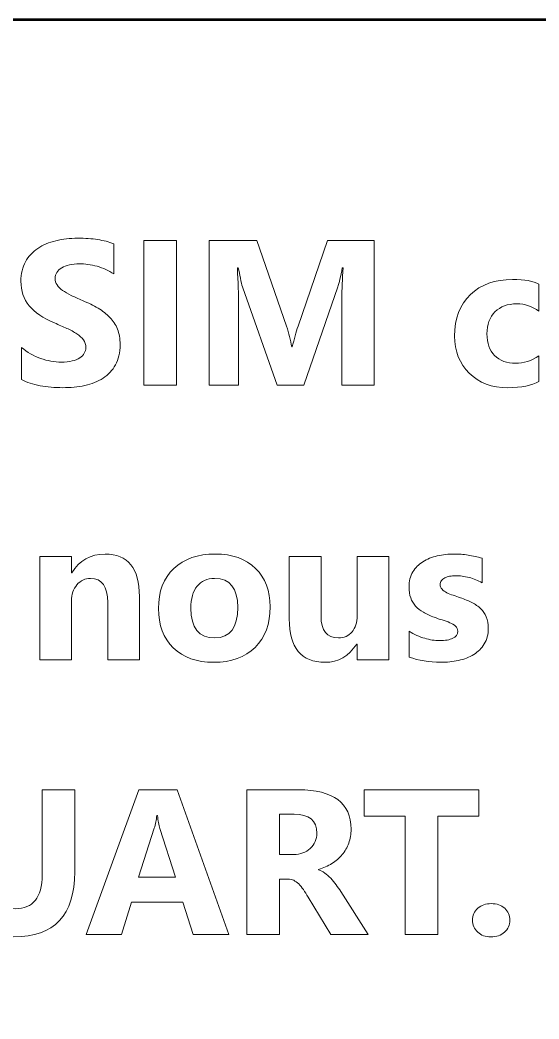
# Model space of a CAD drawing. Header units: centimetres. Extents: x -150 to 29, y -15 to 29.
# Drawn here: x -7.909 to -6.313, y -7.973 to -4.9 of the extents above; entities that cross this region are included whole.
import ezdxf

# ---------------------------------------------------------------- set-up
doc = ezdxf.new("R2010")
doc.units = ezdxf.units.CM
doc.header["$MEASUREMENT"] = 0
doc.layers.add('Layer 1', color=7, linetype='Continuous')

msp = doc.modelspace()

# ---------------------------------------------------------------- linework, layer by layer
at = {"layer": 'Layer 1', "color": 5, "lineweight": 53}
msp.add_open_spline([(-13.5, -4.9), (-13.5, -4.9), (4.5, -4.9), (4.5, -4.9), (4.5, -4.9), (4.5, -4.9), (4.5, -12.1), (4.5, -12.1), (4.5, -12.1), (4.5, -12.1), (-13.5, -12.1), (-13.5, -12.1), (-13.5, -12.1), (-13.5, -12.1), (-13.5, -4.9), (-13.5, -4.9)], degree=3, knots=[0, 0, 0, 0, 0.2, 0.2, 0.2, 0.2, 0.4, 0.4, 0.4, 0.4, 0.6, 0.6, 0.6, 0.6, 1, 1, 1, 1], dxfattribs=at)
at = {"layer": 'Layer 1', "color": 202, "lineweight": 9}
for points, knots in [([(-7.90451, -6.00632), (-7.90451, -6.00632), (-7.90451, -5.90705), (-7.90451, -5.90705), (-7.90451, -5.90705), (-7.88651, -5.92218), (-7.86693, -5.93351), (-7.84587, -5.94102), (-7.84587, -5.94102), (-7.82481, -5.94854), (-7.80354, -5.95235), (-7.78206, -5.95235), (-7.78206, -5.95235), (-7.76936, -5.95235), (-7.75835, -5.95118), (-7.74904, -5.94896), (-7.74904, -5.94896), (-7.73962, -5.94663), (-7.73179, -5.94356), (-7.72544, -5.93943), (-7.72544, -5.93943), (-7.71909, -5.93541), (-7.71443, -5.93065), (-7.71136, -5.92525), (-7.71136, -5.92525), (-7.70818, -5.91975), (-7.7067, -5.91382), (-7.7067, -5.90737), (-7.7067, -5.90737), (-7.7067, -5.89869), (-7.70914, -5.89096), (-7.71411, -5.88419), (-7.71411, -5.88419), (-7.71909, -5.87731), (-7.72586, -5.87096), (-7.73443, -5.86524), (-7.73443, -5.86524), (-7.743, -5.85942), (-7.75316, -5.85381), (-7.76502, -5.84852), (-7.76502, -5.84852), (-7.77676, -5.84313), (-7.78946, -5.83762), (-7.80312, -5.83201), (-7.80312, -5.83201), (-7.83783, -5.81762), (-7.86376, -5.79995), (-7.8808, -5.77899), (-7.8808, -5.77899), (-7.89784, -5.75814), (-7.9063, -5.73295), (-7.9063, -5.70343), (-7.9063, -5.70343), (-7.9063, -5.68025), (-7.90175, -5.66035), (-7.89244, -5.64374), (-7.89244, -5.64374), (-7.88313, -5.62701), (-7.87043, -5.61336), (-7.85445, -5.60257), (-7.85445, -5.60257), (-7.83836, -5.59188), (-7.81984, -5.58394), (-7.79878, -5.57886), (-7.79878, -5.57886), (-7.77772, -5.57378), (-7.75539, -5.57124), (-7.73179, -5.57124), (-7.73179, -5.57124), (-7.70861, -5.57124), (-7.68808, -5.57272), (-7.67019, -5.57547), (-7.67019, -5.57547), (-7.65241, -5.57822), (-7.6359, -5.58256), (-7.62077, -5.58838), (-7.62077, -5.58838), (-7.62077, -5.58838), (-7.62077, -5.68109), (-7.62077, -5.68109), (-7.62077, -5.68109), (-7.62828, -5.67591), (-7.63632, -5.67136), (-7.64511, -5.66744), (-7.64511, -5.66744), (-7.65389, -5.66353), (-7.66299, -5.66025), (-7.67231, -5.6576), (-7.67231, -5.6576), (-7.68151, -5.65506), (-7.69083, -5.65315), (-7.70004, -5.65188), (-7.70004, -5.65188), (-7.70924, -5.65072), (-7.71792, -5.65009), (-7.72618, -5.65009), (-7.72618, -5.65009), (-7.73761, -5.65009), (-7.74787, -5.65114), (-7.75719, -5.65326), (-7.75719, -5.65326), (-7.7665, -5.65548), (-7.77433, -5.65855), (-7.78079, -5.66247), (-7.78079, -5.66247), (-7.78714, -5.66638), (-7.79211, -5.67104), (-7.79571, -5.67654), (-7.79571, -5.67654), (-7.7992, -5.68205), (-7.80089, -5.68819), (-7.80089, -5.69496), (-7.80089, -5.69496), (-7.80089, -5.70247), (-7.79899, -5.70914), (-7.79507, -5.71496), (-7.79507, -5.71496), (-7.79116, -5.72089), (-7.78555, -5.7265), (-7.77825, -5.73179), (-7.77825, -5.73179), (-7.77105, -5.73697), (-7.76227, -5.74216), (-7.75189, -5.74724), (-7.75189, -5.74724), (-7.74163, -5.75232), (-7.72988, -5.75751), (-7.71686, -5.7629), (-7.71686, -5.7629), (-7.69908, -5.77031), (-7.68321, -5.77825), (-7.66903, -5.78661), (-7.66903, -5.78661), (-7.65484, -5.79497), (-7.64267, -5.8045), (-7.63262, -5.81497), (-7.63262, -5.81497), (-7.62246, -5.82556), (-7.61473, -5.83762), (-7.60934, -5.85117), (-7.60934, -5.85117), (-7.60394, -5.86461), (-7.60129, -5.88038), (-7.60129, -5.89837), (-7.60129, -5.89837), (-7.60129, -5.92324), (-7.60595, -5.94398), (-7.61537, -5.96092), (-7.61537, -5.96092), (-7.62479, -5.97775), (-7.63749, -5.9914), (-7.65368, -6.00177), (-7.65368, -6.00177), (-7.66977, -6.01225), (-7.6885, -6.01976), (-7.70988, -6.02431), (-7.70988, -6.02431), (-7.73136, -6.02886), (-7.7539, -6.03109), (-7.77772, -6.03109), (-7.77772, -6.03109), (-7.80206, -6.03109), (-7.82524, -6.02908), (-7.84725, -6.02495), (-7.84725, -6.02495), (-7.86926, -6.02082), (-7.88842, -6.01458), (-7.90451, -6.00632)], [0, 0, 0, 0, 0.0232558, 0.0232558, 0.0232558, 0.0232558, 0.0465116, 0.0465116, 0.0465116, 0.0465116, 0.0697674, 0.0697674, 0.0697674, 0.0697674, 0.0930233, 0.0930233, 0.0930233, 0.0930233, 0.1162791, 0.1162791, 0.1162791, 0.1162791, 0.1395349, 0.1395349, 0.1395349, 0.1395349, 0.1627907, 0.1627907, 0.1627907, 0.1627907, 0.1860465, 0.1860465, 0.1860465, 0.1860465, 0.2093023, 0.2093023, 0.2093023, 0.2093023, 0.2325581, 0.2325581, 0.2325581, 0.2325581, 0.255814, 0.255814, 0.255814, 0.255814, 0.2790698, 0.2790698, 0.2790698, 0.2790698, 0.3023256, 0.3023256, 0.3023256, 0.3023256, 0.3255814, 0.3255814, 0.3255814, 0.3255814, 0.3488372, 0.3488372, 0.3488372, 0.3488372, 0.372093, 0.372093, 0.372093, 0.372093, 0.3953488, 0.3953488, 0.3953488, 0.3953488, 0.4186047, 0.4186047, 0.4186047, 0.4186047, 0.4418605, 0.4418605, 0.4418605, 0.4418605, 0.4651163, 0.4651163, 0.4651163, 0.4651163, 0.4883721, 0.4883721, 0.4883721, 0.4883721, 0.5116279, 0.5116279, 0.5116279, 0.5116279, 0.5348837, 0.5348837, 0.5348837, 0.5348837, 0.5581395, 0.5581395, 0.5581395, 0.5581395, 0.5813953, 0.5813953, 0.5813953, 0.5813953, 0.6046512, 0.6046512, 0.6046512, 0.6046512, 0.627907, 0.627907, 0.627907, 0.627907, 0.6511628, 0.6511628, 0.6511628, 0.6511628, 0.6744186, 0.6744186, 0.6744186, 0.6744186, 0.6976744, 0.6976744, 0.6976744, 0.6976744, 0.7209302, 0.7209302, 0.7209302, 0.7209302, 0.744186, 0.744186, 0.744186, 0.744186, 0.7674419, 0.7674419, 0.7674419, 0.7674419, 0.7906977, 0.7906977, 0.7906977, 0.7906977, 0.8139535, 0.8139535, 0.8139535, 0.8139535, 0.8372093, 0.8372093, 0.8372093, 0.8372093, 0.8604651, 0.8604651, 0.8604651, 0.8604651, 0.8837209, 0.8837209, 0.8837209, 0.8837209, 0.9069767, 0.9069767, 0.9069767, 0.9069767, 0.9302326, 0.9302326, 0.9302326, 0.9302326, 0.9534884, 0.9534884, 0.9534884, 0.9534884, 1, 1, 1, 1]), ([(-7.42794, -6.02336), (-7.42794, -6.02336), (-7.52816, -6.02336), (-7.52816, -6.02336), (-7.52816, -6.02336), (-7.52816, -6.02336), (-7.52816, -5.57875), (-7.52816, -5.57875), (-7.52816, -5.57875), (-7.52816, -5.57875), (-7.42794, -5.57875), (-7.42794, -5.57875), (-7.42794, -5.57875), (-7.42794, -5.57875), (-7.42794, -6.02336), (-7.42794, -6.02336)], [0, 0, 0, 0, 0.2, 0.2, 0.2, 0.2, 0.4, 0.4, 0.4, 0.4, 0.6, 0.6, 0.6, 0.6, 1, 1, 1, 1]), ([(-6.82024, -6.02336), (-6.82024, -6.02336), (-6.91919, -6.02336), (-6.91919, -6.02336), (-6.91919, -6.02336), (-6.91919, -6.02336), (-6.91919, -5.75729), (-6.91919, -5.75729), (-6.91919, -5.75729), (-6.91919, -5.72861), (-6.91792, -5.69686), (-6.91549, -5.66215), (-6.91549, -5.66215), (-6.91549, -5.66215), (-6.91792, -5.66215), (-6.91792, -5.66215), (-6.91792, -5.66215), (-6.92311, -5.68946), (-6.92777, -5.70903), (-6.93189, -5.7211), (-6.93189, -5.7211), (-6.93189, -5.7211), (-7.03603, -6.02336), (-7.03603, -6.02336), (-7.03603, -6.02336), (-7.03603, -6.02336), (-7.11795, -6.02336), (-7.11795, -6.02336), (-7.11795, -6.02336), (-7.11795, -6.02336), (-7.22399, -5.72417), (-7.22399, -5.72417), (-7.22399, -5.72417), (-7.22685, -5.71613), (-7.23151, -5.69538), (-7.23796, -5.66215), (-7.23796, -5.66215), (-7.23796, -5.66215), (-7.24072, -5.66215), (-7.24072, -5.66215), (-7.24072, -5.66215), (-7.23807, -5.70597), (-7.23669, -5.74438), (-7.23669, -5.77751), (-7.23669, -5.77751), (-7.23669, -5.77751), (-7.23669, -6.02336), (-7.23669, -6.02336), (-7.23669, -6.02336), (-7.23669, -6.02336), (-7.32697, -6.02336), (-7.32697, -6.02336), (-7.32697, -6.02336), (-7.32697, -6.02336), (-7.32697, -5.57875), (-7.32697, -5.57875), (-7.32697, -5.57875), (-7.32697, -5.57875), (-7.18028, -5.57875), (-7.18028, -5.57875), (-7.18028, -5.57875), (-7.18028, -5.57875), (-7.08937, -5.84228), (-7.08937, -5.84228), (-7.08937, -5.84228), (-7.08218, -5.86334), (-7.07689, -5.88451), (-7.0736, -5.90588), (-7.0736, -5.90588), (-7.0736, -5.90588), (-7.0717, -5.90588), (-7.0717, -5.90588), (-7.0717, -5.90588), (-7.0662, -5.88123), (-7.06027, -5.85985), (-7.05403, -5.84164), (-7.05403, -5.84164), (-7.05403, -5.84164), (-6.96322, -5.57875), (-6.96322, -5.57875), (-6.96322, -5.57875), (-6.96322, -5.57875), (-6.82024, -5.57875), (-6.82024, -5.57875), (-6.82024, -5.57875), (-6.82024, -5.57875), (-6.82024, -6.02336), (-6.82024, -6.02336)], [0, 0, 0, 0, 0.0434783, 0.0434783, 0.0434783, 0.0434783, 0.0869565, 0.0869565, 0.0869565, 0.0869565, 0.1304348, 0.1304348, 0.1304348, 0.1304348, 0.173913, 0.173913, 0.173913, 0.173913, 0.2173913, 0.2173913, 0.2173913, 0.2173913, 0.2608696, 0.2608696, 0.2608696, 0.2608696, 0.3043478, 0.3043478, 0.3043478, 0.3043478, 0.3478261, 0.3478261, 0.3478261, 0.3478261, 0.3913043, 0.3913043, 0.3913043, 0.3913043, 0.4347826, 0.4347826, 0.4347826, 0.4347826, 0.4782609, 0.4782609, 0.4782609, 0.4782609, 0.5217391, 0.5217391, 0.5217391, 0.5217391, 0.5652174, 0.5652174, 0.5652174, 0.5652174, 0.6086957, 0.6086957, 0.6086957, 0.6086957, 0.6521739, 0.6521739, 0.6521739, 0.6521739, 0.6956522, 0.6956522, 0.6956522, 0.6956522, 0.7391304, 0.7391304, 0.7391304, 0.7391304, 0.7826087, 0.7826087, 0.7826087, 0.7826087, 0.826087, 0.826087, 0.826087, 0.826087, 0.8695652, 0.8695652, 0.8695652, 0.8695652, 0.9130435, 0.9130435, 0.9130435, 0.9130435, 1, 1, 1, 1]), ([(-6.31309, -6.01193), (-6.3352, -6.02474), (-6.36717, -6.03109), (-6.40886, -6.03109), (-6.40886, -6.03109), (-6.45765, -6.03109), (-6.49713, -6.01637), (-6.52729, -5.98674), (-6.52729, -5.98674), (-6.55745, -5.95721), (-6.57259, -5.91911), (-6.57259, -5.87234), (-6.57259, -5.87234), (-6.57259, -5.81836), (-6.5564, -5.77592), (-6.52412, -5.74481), (-6.52412, -5.74481), (-6.49173, -5.71369), (-6.44845, -5.69813), (-6.39426, -5.69813), (-6.39426, -5.69813), (-6.3569, -5.69813), (-6.32981, -5.70311), (-6.31309, -5.71295), (-6.31309, -5.71295), (-6.31309, -5.71295), (-6.31309, -5.79614), (-6.31309, -5.79614), (-6.31309, -5.79614), (-6.33351, -5.78079), (-6.35637, -5.77317), (-6.38156, -5.77317), (-6.38156, -5.77317), (-6.40971, -5.77317), (-6.43194, -5.78132), (-6.44845, -5.79783), (-6.44845, -5.79783), (-6.46485, -5.81423), (-6.47311, -5.83688), (-6.47311, -5.86588), (-6.47311, -5.86588), (-6.47311, -5.89393), (-6.46517, -5.91604), (-6.4495, -5.93203), (-6.4495, -5.93203), (-6.43384, -5.94811), (-6.41215, -5.95605), (-6.38473, -5.95605), (-6.38473, -5.95605), (-6.36029, -5.95605), (-6.33647, -5.94843), (-6.31309, -5.93308), (-6.31309, -5.93308), (-6.31309, -5.93308), (-6.31309, -6.01193), (-6.31309, -6.01193)], [0, 0, 0, 0, 0.0666667, 0.0666667, 0.0666667, 0.0666667, 0.1333333, 0.1333333, 0.1333333, 0.1333333, 0.2, 0.2, 0.2, 0.2, 0.2666667, 0.2666667, 0.2666667, 0.2666667, 0.3333333, 0.3333333, 0.3333333, 0.3333333, 0.4, 0.4, 0.4, 0.4, 0.4666667, 0.4666667, 0.4666667, 0.4666667, 0.5333333, 0.5333333, 0.5333333, 0.5333333, 0.6, 0.6, 0.6, 0.6, 0.6666667, 0.6666667, 0.6666667, 0.6666667, 0.7333333, 0.7333333, 0.7333333, 0.7333333, 0.8, 0.8, 0.8, 0.8, 0.8666667, 0.8666667, 0.8666667, 0.8666667, 1, 1, 1, 1]), ([(-7.54183, -6.86802), (-7.54183, -6.86802), (-7.63951, -6.86802), (-7.63951, -6.86802), (-7.63951, -6.86802), (-7.63951, -6.86802), (-7.63951, -6.6916), (-7.63951, -6.6916), (-7.63951, -6.6916), (-7.63951, -6.64238), (-7.65708, -6.61783), (-7.69221, -6.61783), (-7.69221, -6.61783), (-7.70915, -6.61783), (-7.72312, -6.62429), (-7.73402, -6.6373), (-7.73402, -6.6373), (-7.74503, -6.65032), (-7.75053, -6.66694), (-7.75053, -6.68694), (-7.75053, -6.68694), (-7.75053, -6.68694), (-7.75053, -6.86802), (-7.75053, -6.86802), (-7.75053, -6.86802), (-7.75053, -6.86802), (-7.84842, -6.86802), (-7.84842, -6.86802), (-7.84842, -6.86802), (-7.84842, -6.86802), (-7.84842, -6.55052), (-7.84842, -6.55052), (-7.84842, -6.55052), (-7.84842, -6.55052), (-7.75053, -6.55052), (-7.75053, -6.55052), (-7.75053, -6.55052), (-7.75053, -6.55052), (-7.75053, -6.60079), (-7.75053, -6.60079), (-7.75053, -6.60079), (-7.75053, -6.60079), (-7.74926, -6.60079), (-7.74926, -6.60079), (-7.74926, -6.60079), (-7.72587, -6.56206), (-7.6919, -6.54279), (-7.64724, -6.54279), (-7.64724, -6.54279), (-7.57696, -6.54279), (-7.54183, -6.5864), (-7.54183, -6.6736), (-7.54183, -6.6736), (-7.54183, -6.6736), (-7.54183, -6.86802), (-7.54183, -6.86802)], [0, 0, 0, 0, 0.0666667, 0.0666667, 0.0666667, 0.0666667, 0.1333333, 0.1333333, 0.1333333, 0.1333333, 0.2, 0.2, 0.2, 0.2, 0.2666667, 0.2666667, 0.2666667, 0.2666667, 0.3333333, 0.3333333, 0.3333333, 0.3333333, 0.4, 0.4, 0.4, 0.4, 0.4666667, 0.4666667, 0.4666667, 0.4666667, 0.5333333, 0.5333333, 0.5333333, 0.5333333, 0.6, 0.6, 0.6, 0.6, 0.6666667, 0.6666667, 0.6666667, 0.6666667, 0.7333333, 0.7333333, 0.7333333, 0.7333333, 0.8, 0.8, 0.8, 0.8, 0.8666667, 0.8666667, 0.8666667, 0.8666667, 1, 1, 1, 1]), ([(-7.31301, -6.87575), (-7.36593, -6.87575), (-7.40752, -6.86093), (-7.43779, -6.8313), (-7.43779, -6.8313), (-7.46805, -6.80166), (-7.48319, -6.76134), (-7.48319, -6.71054), (-7.48319, -6.71054), (-7.48319, -6.65805), (-7.46753, -6.61688), (-7.43609, -6.58724), (-7.43609, -6.58724), (-7.40466, -6.55761), (-7.36212, -6.54279), (-7.30867, -6.54279), (-7.30867, -6.54279), (-7.25596, -6.54279), (-7.21458, -6.55761), (-7.18463, -6.58724), (-7.18463, -6.58724), (-7.15468, -6.61688), (-7.13965, -6.65614), (-7.13965, -6.70493), (-7.13965, -6.70493), (-7.13965, -6.75764), (-7.15511, -6.79933), (-7.18601, -6.82992), (-7.18601, -6.82992), (-7.21691, -6.86051), (-7.25925, -6.87575), (-7.31301, -6.87575)], [0, 0, 0, 0, 0.1111111, 0.1111111, 0.1111111, 0.1111111, 0.2222222, 0.2222222, 0.2222222, 0.2222222, 0.3333333, 0.3333333, 0.3333333, 0.3333333, 0.4444444, 0.4444444, 0.4444444, 0.4444444, 0.5555556, 0.5555556, 0.5555556, 0.5555556, 0.6666667, 0.6666667, 0.6666667, 0.6666667, 0.7777778, 0.7777778, 0.7777778, 0.7777778, 1, 1, 1, 1]), ([(-6.71271, -6.85966), (-6.71271, -6.85966), (-6.71271, -6.78028), (-6.71271, -6.78028), (-6.71271, -6.78028), (-6.69652, -6.79002), (-6.68043, -6.79722), (-6.66445, -6.80198), (-6.66445, -6.80198), (-6.64847, -6.80674), (-6.63334, -6.80907), (-6.61905, -6.80907), (-6.61905, -6.80907), (-6.60169, -6.80907), (-6.58794, -6.80674), (-6.57799, -6.80198), (-6.57799, -6.80198), (-6.56793, -6.79722), (-6.56296, -6.79002), (-6.56296, -6.78028), (-6.56296, -6.78028), (-6.56296, -6.77404), (-6.56518, -6.76885), (-6.56973, -6.76473), (-6.56973, -6.76473), (-6.57428, -6.7606), (-6.5801, -6.757), (-6.5873, -6.75393), (-6.5873, -6.75393), (-6.59439, -6.75086), (-6.60222, -6.748), (-6.61069, -6.74557), (-6.61069, -6.74557), (-6.61916, -6.74303), (-6.62731, -6.74028), (-6.63514, -6.73721), (-6.63514, -6.73721), (-6.64773, -6.73245), (-6.65884, -6.72726), (-6.66848, -6.72186), (-6.66848, -6.72186), (-6.67811, -6.71636), (-6.68615, -6.71001), (-6.69271, -6.70271), (-6.69271, -6.70271), (-6.69917, -6.69551), (-6.70414, -6.68715), (-6.70753, -6.67763), (-6.70753, -6.67763), (-6.71091, -6.6681), (-6.71271, -6.65688), (-6.71271, -6.64386), (-6.71271, -6.64386), (-6.71271, -6.62608), (-6.7088, -6.61074), (-6.70107, -6.59793), (-6.70107, -6.59793), (-6.69335, -6.58513), (-6.68297, -6.57465), (-6.67006, -6.5665), (-6.67006, -6.5665), (-6.65715, -6.55835), (-6.64233, -6.55232), (-6.62572, -6.54851), (-6.62572, -6.54851), (-6.6091, -6.5447), (-6.59175, -6.54279), (-6.57375, -6.54279), (-6.57375, -6.54279), (-6.55968, -6.54279), (-6.5455, -6.54385), (-6.531, -6.54607), (-6.531, -6.54607), (-6.5165, -6.54819), (-6.50221, -6.55137), (-6.48814, -6.55549), (-6.48814, -6.55549), (-6.48814, -6.55549), (-6.48814, -6.63116), (-6.48814, -6.63116), (-6.48814, -6.63116), (-6.50062, -6.62386), (-6.51385, -6.61846), (-6.52803, -6.61487), (-6.52803, -6.61487), (-6.54222, -6.61127), (-6.55608, -6.60947), (-6.56973, -6.60947), (-6.56973, -6.60947), (-6.57619, -6.60947), (-6.58222, -6.61), (-6.58783, -6.61116), (-6.58783, -6.61116), (-6.59355, -6.61222), (-6.59863, -6.61391), (-6.60296, -6.61614), (-6.60296, -6.61614), (-6.6073, -6.61825), (-6.61069, -6.621), (-6.61312, -6.6245), (-6.61312, -6.6245), (-6.61566, -6.62788), (-6.61683, -6.6318), (-6.61683, -6.63614), (-6.61683, -6.63614), (-6.61683, -6.64185), (-6.61503, -6.64683), (-6.61133, -6.65096), (-6.61133, -6.65096), (-6.60752, -6.65508), (-6.60275, -6.65868), (-6.59672, -6.66164), (-6.59672, -6.66164), (-6.59069, -6.66471), (-6.58402, -6.66736), (-6.57672, -6.66969), (-6.57672, -6.66969), (-6.56942, -6.67212), (-6.56211, -6.67456), (-6.55481, -6.67699), (-6.55481, -6.67699), (-6.54179, -6.68154), (-6.53005, -6.68652), (-6.51946, -6.69191), (-6.51946, -6.69191), (-6.50898, -6.69731), (-6.49988, -6.70355), (-6.49237, -6.71086), (-6.49237, -6.71086), (-6.48485, -6.71805), (-6.47903, -6.72652), (-6.47501, -6.73626), (-6.47501, -6.73626), (-6.47099, -6.74599), (-6.46898, -6.75753), (-6.46898, -6.77097), (-6.46898, -6.77097), (-6.46898, -6.78981), (-6.473, -6.8059), (-6.48126, -6.81923), (-6.48126, -6.81923), (-6.48941, -6.83257), (-6.5002, -6.84336), (-6.51375, -6.85172), (-6.51375, -6.85172), (-6.52729, -6.86008), (-6.54296, -6.86622), (-6.56063, -6.87003), (-6.56063, -6.87003), (-6.57831, -6.87384), (-6.59661, -6.87575), (-6.61566, -6.87575), (-6.61566, -6.87575), (-6.65059, -6.87575), (-6.68287, -6.87035), (-6.71271, -6.85966)], [0, 0, 0, 0, 0.025, 0.025, 0.025, 0.025, 0.05, 0.05, 0.05, 0.05, 0.075, 0.075, 0.075, 0.075, 0.1, 0.1, 0.1, 0.1, 0.125, 0.125, 0.125, 0.125, 0.15, 0.15, 0.15, 0.15, 0.175, 0.175, 0.175, 0.175, 0.2, 0.2, 0.2, 0.2, 0.225, 0.225, 0.225, 0.225, 0.25, 0.25, 0.25, 0.25, 0.275, 0.275, 0.275, 0.275, 0.3, 0.3, 0.3, 0.3, 0.325, 0.325, 0.325, 0.325, 0.35, 0.35, 0.35, 0.35, 0.375, 0.375, 0.375, 0.375, 0.4, 0.4, 0.4, 0.4, 0.425, 0.425, 0.425, 0.425, 0.45, 0.45, 0.45, 0.45, 0.475, 0.475, 0.475, 0.475, 0.5, 0.5, 0.5, 0.5, 0.525, 0.525, 0.525, 0.525, 0.55, 0.55, 0.55, 0.55, 0.575, 0.575, 0.575, 0.575, 0.6, 0.6, 0.6, 0.6, 0.625, 0.625, 0.625, 0.625, 0.65, 0.65, 0.65, 0.65, 0.675, 0.675, 0.675, 0.675, 0.7, 0.7, 0.7, 0.7, 0.725, 0.725, 0.725, 0.725, 0.75, 0.75, 0.75, 0.75, 0.775, 0.775, 0.775, 0.775, 0.8, 0.8, 0.8, 0.8, 0.825, 0.825, 0.825, 0.825, 0.85, 0.85, 0.85, 0.85, 0.875, 0.875, 0.875, 0.875, 0.9, 0.9, 0.9, 0.9, 0.925, 0.925, 0.925, 0.925, 0.95, 0.95, 0.95, 0.95, 1, 1, 1, 1]), ([(-6.77442, -6.86802), (-6.77442, -6.86802), (-6.8721, -6.86802), (-6.8721, -6.86802), (-6.8721, -6.86802), (-6.8721, -6.86802), (-6.8721, -6.81965), (-6.8721, -6.81965), (-6.8721, -6.81965), (-6.8721, -6.81965), (-6.87359, -6.81965), (-6.87359, -6.81965), (-6.87359, -6.81965), (-6.89782, -6.85701), (-6.9301, -6.87575), (-6.97063, -6.87575), (-6.97063, -6.87575), (-7.04429, -6.87575), (-7.08102, -6.83119), (-7.08102, -6.74208), (-7.08102, -6.74208), (-7.08102, -6.74208), (-7.08102, -6.55052), (-7.08102, -6.55052), (-7.08102, -6.55052), (-7.08102, -6.55052), (-6.98333, -6.55052), (-6.98333, -6.55052), (-6.98333, -6.55052), (-6.98333, -6.55052), (-6.98333, -6.7334), (-6.98333, -6.7334), (-6.98333, -6.7334), (-6.98333, -6.77827), (-6.96555, -6.80071), (-6.92999, -6.80071), (-6.92999, -6.80071), (-6.91243, -6.80071), (-6.89846, -6.79457), (-6.88787, -6.78229), (-6.88787, -6.78229), (-6.87729, -6.77002), (-6.8721, -6.7533), (-6.8721, -6.73224), (-6.8721, -6.73224), (-6.8721, -6.73224), (-6.8721, -6.55052), (-6.8721, -6.55052), (-6.8721, -6.55052), (-6.8721, -6.55052), (-6.77442, -6.55052), (-6.77442, -6.55052), (-6.77442, -6.55052), (-6.77442, -6.55052), (-6.77442, -6.86802), (-6.77442, -6.86802)], [0, 0, 0, 0, 0.0666667, 0.0666667, 0.0666667, 0.0666667, 0.1333333, 0.1333333, 0.1333333, 0.1333333, 0.2, 0.2, 0.2, 0.2, 0.2666667, 0.2666667, 0.2666667, 0.2666667, 0.3333333, 0.3333333, 0.3333333, 0.3333333, 0.4, 0.4, 0.4, 0.4, 0.4666667, 0.4666667, 0.4666667, 0.4666667, 0.5333333, 0.5333333, 0.5333333, 0.5333333, 0.6, 0.6, 0.6, 0.6, 0.6666667, 0.6666667, 0.6666667, 0.6666667, 0.7333333, 0.7333333, 0.7333333, 0.7333333, 0.8, 0.8, 0.8, 0.8, 0.8666667, 0.8666667, 0.8666667, 0.8666667, 1, 1, 1, 1]), ([(-7.31047, -6.61783), (-7.33365, -6.61783), (-7.35164, -6.62577), (-7.36444, -6.64164), (-7.36444, -6.64164), (-7.37725, -6.65762), (-7.38371, -6.68017), (-7.38371, -6.70927), (-7.38371, -6.70927), (-7.38371, -6.77023), (-7.35905, -6.80071), (-7.30983, -6.80071), (-7.30983, -6.80071), (-7.26295, -6.80071), (-7.23945, -6.76938), (-7.23945, -6.70684), (-7.23945, -6.70684), (-7.23945, -6.64746), (-7.26316, -6.61783), (-7.31047, -6.61783)], [0, 0, 0, 0, 0.1666667, 0.1666667, 0.1666667, 0.1666667, 0.3333333, 0.3333333, 0.3333333, 0.3333333, 0.5, 0.5, 0.5, 0.5, 0.6666667, 0.6666667, 0.6666667, 0.6666667, 1, 1, 1, 1]), ([(-7.741, -7.52017), (-7.741, -7.65362), (-7.80323, -7.72041), (-7.92758, -7.72041), (-7.92758, -7.72041), (-8.04834, -7.72041), (-8.10867, -7.65521), (-8.10867, -7.52483), (-8.10867, -7.52483), (-8.10867, -7.52483), (-8.10867, -7.26807), (-8.10867, -7.26807), (-8.10867, -7.26807), (-8.10867, -7.26807), (-8.00823, -7.26807), (-8.00823, -7.26807), (-8.00823, -7.26807), (-8.00823, -7.26807), (-8.00823, -7.52599), (-8.00823, -7.52599), (-8.00823, -7.52599), (-8.00823, -7.59796), (-7.98008, -7.63394), (-7.92388, -7.63394), (-7.92388, -7.63394), (-7.86874, -7.63394), (-7.84112, -7.59923), (-7.84112, -7.52969), (-7.84112, -7.52969), (-7.84112, -7.52969), (-7.84112, -7.26807), (-7.84112, -7.26807), (-7.84112, -7.26807), (-7.84112, -7.26807), (-7.741, -7.26807), (-7.741, -7.26807), (-7.741, -7.26807), (-7.741, -7.26807), (-7.741, -7.52017), (-7.741, -7.52017)], [0, 0, 0, 0, 0.0909091, 0.0909091, 0.0909091, 0.0909091, 0.1818182, 0.1818182, 0.1818182, 0.1818182, 0.2727273, 0.2727273, 0.2727273, 0.2727273, 0.3636364, 0.3636364, 0.3636364, 0.3636364, 0.4545455, 0.4545455, 0.4545455, 0.4545455, 0.5454545, 0.5454545, 0.5454545, 0.5454545, 0.6363636, 0.6363636, 0.6363636, 0.6363636, 0.7272727, 0.7272727, 0.7272727, 0.7272727, 0.8181818, 0.8181818, 0.8181818, 0.8181818, 1, 1, 1, 1]), ([(-7.26719, -7.71268), (-7.26719, -7.71268), (-7.3763, -7.71268), (-7.3763, -7.71268), (-7.3763, -7.71268), (-7.3763, -7.71268), (-7.40794, -7.61373), (-7.40794, -7.61373), (-7.40794, -7.61373), (-7.40794, -7.61373), (-7.56606, -7.61373), (-7.56606, -7.61373), (-7.56606, -7.61373), (-7.56606, -7.61373), (-7.59739, -7.71268), (-7.59739, -7.71268), (-7.59739, -7.71268), (-7.59739, -7.71268), (-7.70597, -7.71268), (-7.70597, -7.71268), (-7.70597, -7.71268), (-7.70597, -7.71268), (-7.54405, -7.26807), (-7.54405, -7.26807), (-7.54405, -7.26807), (-7.54405, -7.26807), (-7.4253, -7.26807), (-7.4253, -7.26807), (-7.4253, -7.26807), (-7.4253, -7.26807), (-7.26719, -7.71268), (-7.26719, -7.71268)], [0, 0, 0, 0, 0.1111111, 0.1111111, 0.1111111, 0.1111111, 0.2222222, 0.2222222, 0.2222222, 0.2222222, 0.3333333, 0.3333333, 0.3333333, 0.3333333, 0.4444444, 0.4444444, 0.4444444, 0.4444444, 0.5555556, 0.5555556, 0.5555556, 0.5555556, 0.6666667, 0.6666667, 0.6666667, 0.6666667, 0.7777778, 0.7777778, 0.7777778, 0.7777778, 1, 1, 1, 1]), ([(-6.83867, -7.71268), (-6.83867, -7.71268), (-6.95371, -7.71268), (-6.95371, -7.71268), (-6.95371, -7.71268), (-6.95371, -7.71268), (-7.02282, -7.59827), (-7.02282, -7.59827), (-7.02282, -7.59827), (-7.028, -7.5896), (-7.03298, -7.58187), (-7.03774, -7.57499), (-7.03774, -7.57499), (-7.0425, -7.56822), (-7.04726, -7.5624), (-7.05213, -7.55753), (-7.05213, -7.55753), (-7.057, -7.55266), (-7.06208, -7.54896), (-7.06737, -7.54631), (-7.06737, -7.54631), (-7.07266, -7.54377), (-7.07838, -7.5425), (-7.08452, -7.5425), (-7.08452, -7.5425), (-7.08452, -7.5425), (-7.11151, -7.5425), (-7.11151, -7.5425), (-7.11151, -7.5425), (-7.11151, -7.5425), (-7.11151, -7.71268), (-7.11151, -7.71268), (-7.11151, -7.71268), (-7.11151, -7.71268), (-7.21173, -7.71268), (-7.21173, -7.71268), (-7.21173, -7.71268), (-7.21173, -7.71268), (-7.21173, -7.26807), (-7.21173, -7.26807), (-7.21173, -7.26807), (-7.21173, -7.26807), (-7.05298, -7.26807), (-7.05298, -7.26807), (-7.05298, -7.26807), (-6.94503, -7.26807), (-6.89105, -7.3084), (-6.89105, -7.38894), (-6.89105, -7.38894), (-6.89105, -7.40449), (-6.89349, -7.41878), (-6.89825, -7.4319), (-6.89825, -7.4319), (-6.90301, -7.44503), (-6.90968, -7.45688), (-6.91836, -7.46746), (-6.91836, -7.46746), (-6.92704, -7.47794), (-6.93752, -7.48704), (-6.94979, -7.49466), (-6.94979, -7.49466), (-6.96217, -7.50239), (-6.97583, -7.50832), (-6.99096, -7.51265), (-6.99096, -7.51265), (-6.99096, -7.51265), (-6.99096, -7.51392), (-6.99096, -7.51392), (-6.99096, -7.51392), (-6.98429, -7.51604), (-6.97794, -7.51932), (-6.9717, -7.52398), (-6.9717, -7.52398), (-6.96546, -7.52864), (-6.95953, -7.53403), (-6.95371, -7.54028), (-6.95371, -7.54028), (-6.94789, -7.54652), (-6.94238, -7.55319), (-6.93709, -7.56028), (-6.93709, -7.56028), (-6.9318, -7.56737), (-6.92704, -7.57436), (-6.9227, -7.58123), (-6.9227, -7.58123), (-6.9227, -7.58123), (-6.83867, -7.71268), (-6.83867, -7.71268)], [0, 0, 0, 0, 0.0434783, 0.0434783, 0.0434783, 0.0434783, 0.0869565, 0.0869565, 0.0869565, 0.0869565, 0.1304348, 0.1304348, 0.1304348, 0.1304348, 0.173913, 0.173913, 0.173913, 0.173913, 0.2173913, 0.2173913, 0.2173913, 0.2173913, 0.2608696, 0.2608696, 0.2608696, 0.2608696, 0.3043478, 0.3043478, 0.3043478, 0.3043478, 0.3478261, 0.3478261, 0.3478261, 0.3478261, 0.3913043, 0.3913043, 0.3913043, 0.3913043, 0.4347826, 0.4347826, 0.4347826, 0.4347826, 0.4782609, 0.4782609, 0.4782609, 0.4782609, 0.5217391, 0.5217391, 0.5217391, 0.5217391, 0.5652174, 0.5652174, 0.5652174, 0.5652174, 0.6086957, 0.6086957, 0.6086957, 0.6086957, 0.6521739, 0.6521739, 0.6521739, 0.6521739, 0.6956522, 0.6956522, 0.6956522, 0.6956522, 0.7391304, 0.7391304, 0.7391304, 0.7391304, 0.7826087, 0.7826087, 0.7826087, 0.7826087, 0.826087, 0.826087, 0.826087, 0.826087, 0.8695652, 0.8695652, 0.8695652, 0.8695652, 0.9130435, 0.9130435, 0.9130435, 0.9130435, 1, 1, 1, 1]), ([(-6.49757, -7.34957), (-6.49757, -7.34957), (-6.62446, -7.34957), (-6.62446, -7.34957), (-6.62446, -7.34957), (-6.62446, -7.34957), (-6.62446, -7.71268), (-6.62446, -7.71268), (-6.62446, -7.71268), (-6.62446, -7.71268), (-6.7249, -7.71268), (-6.7249, -7.71268), (-6.7249, -7.71268), (-6.7249, -7.71268), (-6.7249, -7.34957), (-6.7249, -7.34957), (-6.7249, -7.34957), (-6.7249, -7.34957), (-6.85105, -7.34957), (-6.85105, -7.34957), (-6.85105, -7.34957), (-6.85105, -7.34957), (-6.85105, -7.26807), (-6.85105, -7.26807), (-6.85105, -7.26807), (-6.85105, -7.26807), (-6.49757, -7.26807), (-6.49757, -7.26807), (-6.49757, -7.26807), (-6.49757, -7.26807), (-6.49757, -7.34957), (-6.49757, -7.34957)], [0, 0, 0, 0, 0.1111111, 0.1111111, 0.1111111, 0.1111111, 0.2222222, 0.2222222, 0.2222222, 0.2222222, 0.3333333, 0.3333333, 0.3333333, 0.3333333, 0.4444444, 0.4444444, 0.4444444, 0.4444444, 0.5555556, 0.5555556, 0.5555556, 0.5555556, 0.6666667, 0.6666667, 0.6666667, 0.6666667, 0.7777778, 0.7777778, 0.7777778, 0.7777778, 1, 1, 1, 1]), ([(-7.11151, -7.34311), (-7.11151, -7.34311), (-7.11151, -7.46683), (-7.11151, -7.46683), (-7.11151, -7.46683), (-7.11151, -7.46683), (-7.06811, -7.46683), (-7.06811, -7.46683), (-7.06811, -7.46683), (-7.04663, -7.46683), (-7.02938, -7.46058), (-7.01636, -7.4482), (-7.01636, -7.4482), (-7.00313, -7.43561), (-6.99646, -7.41994), (-6.99646, -7.40142), (-6.99646, -7.40142), (-6.99646, -7.36248), (-7.01975, -7.34311), (-7.06631, -7.34311), (-7.06631, -7.34311), (-7.06631, -7.34311), (-7.11151, -7.34311), (-7.11151, -7.34311)], [0, 0, 0, 0, 0.1428571, 0.1428571, 0.1428571, 0.1428571, 0.2857143, 0.2857143, 0.2857143, 0.2857143, 0.4285714, 0.4285714, 0.4285714, 0.4285714, 0.5714286, 0.5714286, 0.5714286, 0.5714286, 0.7142857, 0.7142857, 0.7142857, 0.7142857, 1, 1, 1, 1]), ([(-7.43091, -7.53689), (-7.43091, -7.53689), (-7.47864, -7.38745), (-7.47864, -7.38745), (-7.47864, -7.38745), (-7.48213, -7.37624), (-7.48467, -7.3629), (-7.48615, -7.34745), (-7.48615, -7.34745), (-7.48615, -7.34745), (-7.48859, -7.34745), (-7.48859, -7.34745), (-7.48859, -7.34745), (-7.48965, -7.36047), (-7.49219, -7.37338), (-7.49631, -7.38618), (-7.49631, -7.38618), (-7.49631, -7.38618), (-7.54468, -7.53689), (-7.54468, -7.53689), (-7.54468, -7.53689), (-7.54468, -7.53689), (-7.43091, -7.53689), (-7.43091, -7.53689)], [0, 0, 0, 0, 0.1428571, 0.1428571, 0.1428571, 0.1428571, 0.2857143, 0.2857143, 0.2857143, 0.2857143, 0.4285714, 0.4285714, 0.4285714, 0.4285714, 0.5714286, 0.5714286, 0.5714286, 0.5714286, 0.7142857, 0.7142857, 0.7142857, 0.7142857, 1, 1, 1, 1]), ([(-6.46127, -7.72041), (-6.47746, -7.72041), (-6.4909, -7.71543), (-6.50159, -7.70559), (-6.50159, -7.70559), (-6.51238, -7.69564), (-6.51767, -7.68347), (-6.51767, -7.66897), (-6.51767, -7.66897), (-6.51767, -7.65405), (-6.51217, -7.64188), (-6.50116, -7.63235), (-6.50116, -7.63235), (-6.49005, -7.62283), (-6.47629, -7.61806), (-6.45978, -7.61806), (-6.45978, -7.61806), (-6.44296, -7.61806), (-6.4293, -7.62293), (-6.41861, -7.63256), (-6.41861, -7.63256), (-6.40803, -7.64209), (-6.40274, -7.65426), (-6.40274, -7.66897), (-6.40274, -7.66897), (-6.40274, -7.684), (-6.40814, -7.69638), (-6.41893, -7.70601), (-6.41893, -7.70601), (-6.42983, -7.71564), (-6.44391, -7.72041), (-6.46127, -7.72041)], [0, 0, 0, 0, 0.1111111, 0.1111111, 0.1111111, 0.1111111, 0.2222222, 0.2222222, 0.2222222, 0.2222222, 0.3333333, 0.3333333, 0.3333333, 0.3333333, 0.4444444, 0.4444444, 0.4444444, 0.4444444, 0.5555556, 0.5555556, 0.5555556, 0.5555556, 0.6666667, 0.6666667, 0.6666667, 0.6666667, 0.7777778, 0.7777778, 0.7777778, 0.7777778, 1, 1, 1, 1])]:
    msp.add_open_spline(points, degree=3, knots=knots, dxfattribs=at)

doc.saveas('drawing.dxf')
